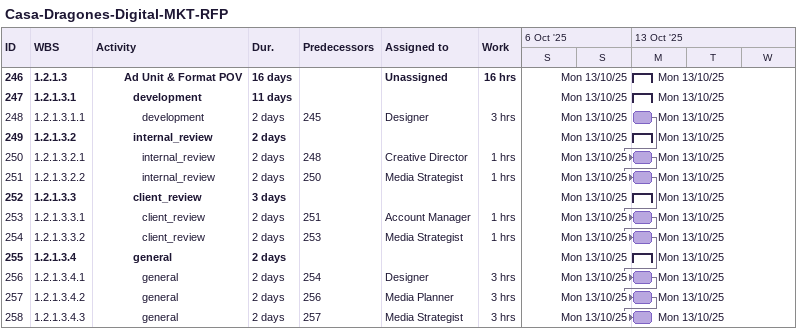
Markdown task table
Casa-Dragones-Digital-MKT-RFP

| ID | WBS | Task | Duration | Start | Finish | Predecessors | Resources | Work (h) |
|---|---|---|---|---|---|---|---|---|
| 246 | 1.2.1.3 | **Ad Unit & Format POV** | 16d | 2025-10-13 | 2025-10-13 |  | Unassigned | 16 |
| 247 | 1.2.1.3.1 | **development** | 11d | 2025-10-13 | 2025-10-13 |  |  |  |
| 248 | 1.2.1.3.1.1 | development | 2d | 2025-10-13 | 2025-10-13 | 245 | Designer | 3 |
| 249 | 1.2.1.3.2 | **internal_review** | 2d | 2025-10-13 | 2025-10-13 |  |  |  |
| 250 | 1.2.1.3.2.1 | internal_review | 2d | 2025-10-13 | 2025-10-13 | 248 | Creative Director | 1 |
| 251 | 1.2.1.3.2.2 | internal_review | 2d | 2025-10-13 | 2025-10-13 | 250 | Media Strategist | 1 |
| 252 | 1.2.1.3.3 | **client_review** | 3d | 2025-10-13 | 2025-10-13 |  |  |  |
| 253 | 1.2.1.3.3.1 | client_review | 2d | 2025-10-13 | 2025-10-13 | 251 | Account Manager | 1 |
| 254 | 1.2.1.3.3.2 | client_review | 2d | 2025-10-13 | 2025-10-13 | 253 | Media Strategist | 1 |
| 255 | 1.2.1.3.4 | **general** | 2d | 2025-10-13 | 2025-10-13 |  |  |  |
| 256 | 1.2.1.3.4.1 | general | 2d | 2025-10-13 | 2025-10-13 | 254 | Designer | 3 |
| 257 | 1.2.1.3.4.2 | general | 2d | 2025-10-13 | 2025-10-13 | 256 | Media Planner | 3 |
| 258 | 1.2.1.3.4.3 | general | 2d | 2025-10-13 | 2025-10-13 | 257 | Media Strategist | 3 |
